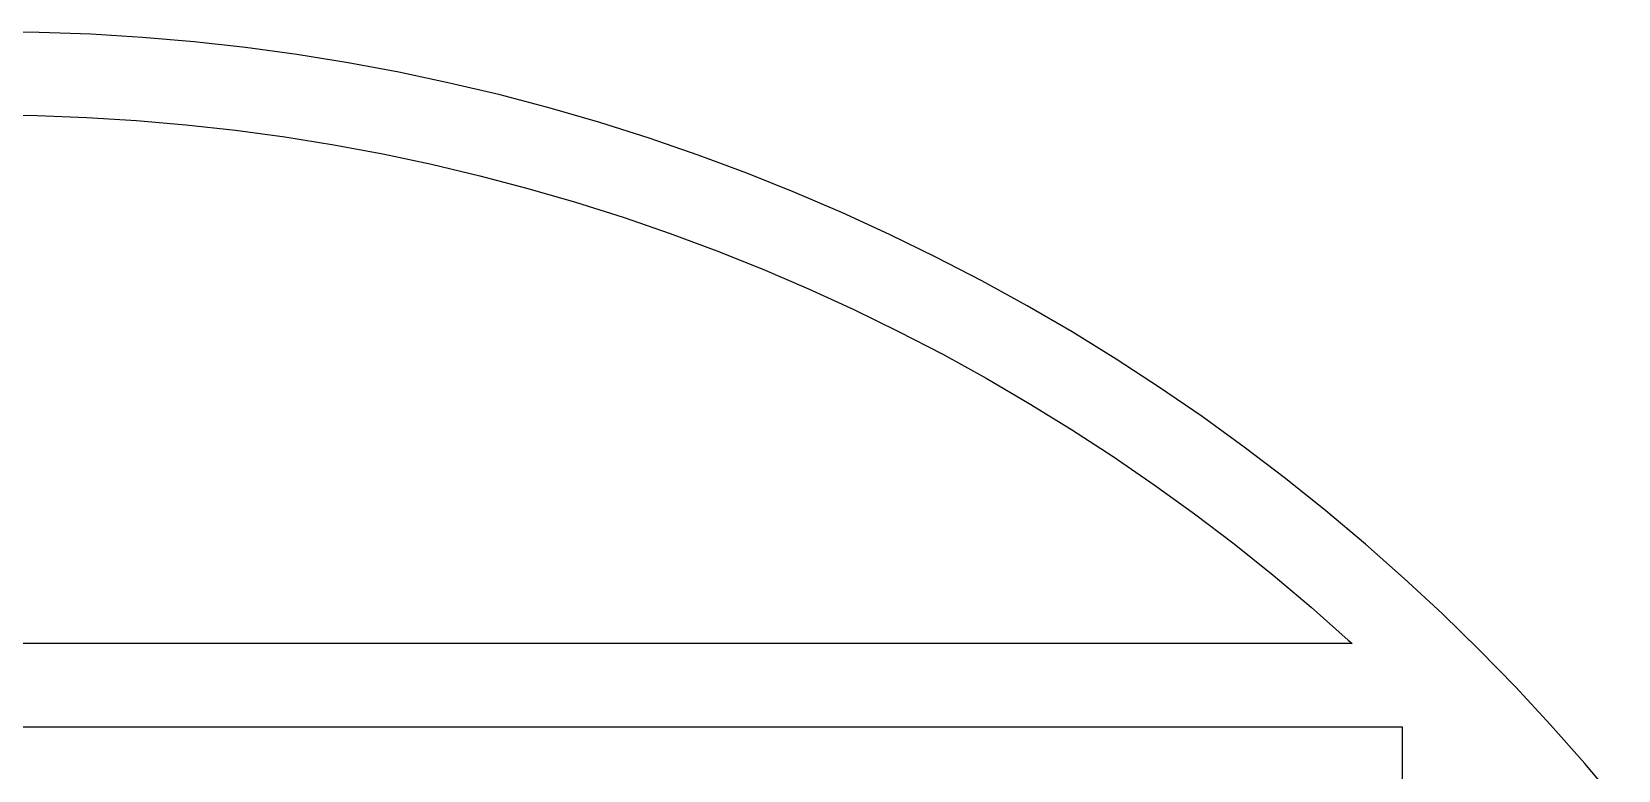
# Model space of a CAD drawing. Extents: x -18 to 83, y -18 to 83.
# Drawn here: x 33.32 to 71.44, y 65.21 to 82.95 of the extents above; entities that cross this region are included whole.
import ezdxf

# ---------------------------------------------------------------- set-up
doc = ezdxf.new("R2010")
doc.units = 0

msp = doc.modelspace()

# ---------------------------------------------------------------- linework, layer by layer
for p, q in [((33.4942, 82.9347), (32.25, 82.95)), ((34.7377, 82.8889), (33.4942, 82.9347)), ((35.9797, 82.8126), (34.7377, 82.8889)), ((37.2195, 82.7059), (35.9797, 82.8126)), ((38.4562, 82.5687), (37.2195, 82.7059)), ((39.6892, 82.4012), (38.4562, 82.5687)), ((40.9178, 82.2036), (39.6892, 82.4012)), ((42.1411, 81.9758), (40.9178, 82.2036)), ((43.3584, 81.7181), (42.1411, 81.9758)), ((44.5691, 81.4306), (43.3584, 81.7181)), ((45.7723, 81.1134), (44.5691, 81.4306)), ((32.25, 80.95), (33.4451, 80.9353)), ((33.4451, 80.9353), (34.6396, 80.8913)), ((34.6396, 80.8913), (35.8326, 80.818)), ((46.9674, 80.7669), (45.7723, 81.1134)), ((35.8326, 80.818), (37.0234, 80.7155)), ((37.0234, 80.7155), (38.2114, 80.5838)), ((38.2114, 80.5838), (39.3958, 80.4229)), ((48.1537, 80.3911), (46.9674, 80.7669)), ((39.3958, 80.4229), (40.5758, 80.233)), ((40.5758, 80.233), (41.7509, 80.0142)), ((49.3303, 79.9863), (48.1537, 80.3911)), ((41.7509, 80.0142), (42.9202, 79.7667)), ((42.9202, 79.7667), (44.0831, 79.4905)), ((50.4967, 79.5527), (49.3303, 79.9863)), ((44.0831, 79.4905), (45.2389, 79.1859)), ((51.652, 79.0907), (50.4967, 79.5527)), ((45.2389, 79.1859), (46.3869, 78.853)), ((52.7957, 78.6004), (51.652, 79.0907)), ((46.3869, 78.853), (47.5263, 78.492)), ((53.927, 78.0823), (52.7957, 78.6004)), ((47.5263, 78.492), (48.6565, 78.1032)), ((48.6565, 78.1032), (49.7769, 77.6868)), ((55.0453, 77.5365), (53.927, 78.0823)), ((49.7769, 77.6868), (50.8867, 77.2429)), ((56.1498, 76.9634), (55.0453, 77.5365)), ((50.8867, 77.2429), (51.9852, 76.772)), ((51.9852, 76.772), (53.0719, 76.2743)), ((57.2399, 76.3634), (56.1498, 76.9634)), ((53.0719, 76.2743), (54.1461, 75.75)), ((58.315, 75.7368), (57.2399, 76.3634)), ((54.1461, 75.75), (55.207, 75.1996)), ((59.3744, 75.0841), (58.315, 75.7368)), ((55.207, 75.1996), (56.2541, 74.6232)), ((60.4174, 74.4055), (59.3744, 75.0841)), ((56.2541, 74.6232), (57.2868, 74.0214)), ((61.4435, 73.7016), (60.4174, 74.4055)), ((57.2868, 74.0214), (58.3044, 73.3944)), ((62.452, 72.9726), (61.4435, 73.7016)), ((58.3044, 73.3944), (59.3063, 72.7426)), ((63.4422, 72.2192), (62.452, 72.9726)), ((59.3063, 72.7426), (60.2919, 72.0664)), ((60.2919, 72.0664), (61.2605, 71.3662)), ((64.4137, 71.4416), (63.4422, 72.2192)), ((61.2605, 71.3662), (62.2118, 70.6425)), ((65.3659, 70.6405), (64.4137, 71.4416)), ((62.2118, 70.6425), (63.1449, 69.8956)), ((66.298, 69.8162), (65.3659, 70.6405)), ((63.1449, 69.8956), (64.0595, 69.1261)), ((67.2097, 68.9693), (66.298, 69.8162)), ((64.0595, 69.1261), (64.9549, 68.3343)), ((68.1003, 68.1003), (67.2097, 68.9693)), ((65.0457, 68.25), (-0.54568, 68.25)), ((64.9549, 68.3343), (65.0457, 68.25)), ((68.9693, 67.2097), (68.1003, 68.1003)), ((69.8162, 66.298), (68.9693, 67.2097)), ((-1.75, 66.25), (66.25, 66.25)), ((66.25, 66.25), (66.25, -1.75)), ((70.6405, 65.3659), (69.8162, 66.298)), ((71.4416, 64.4137), (70.6405, 65.3659))]:
    msp.add_line(p, q)

doc.saveas('drawing.dxf')
